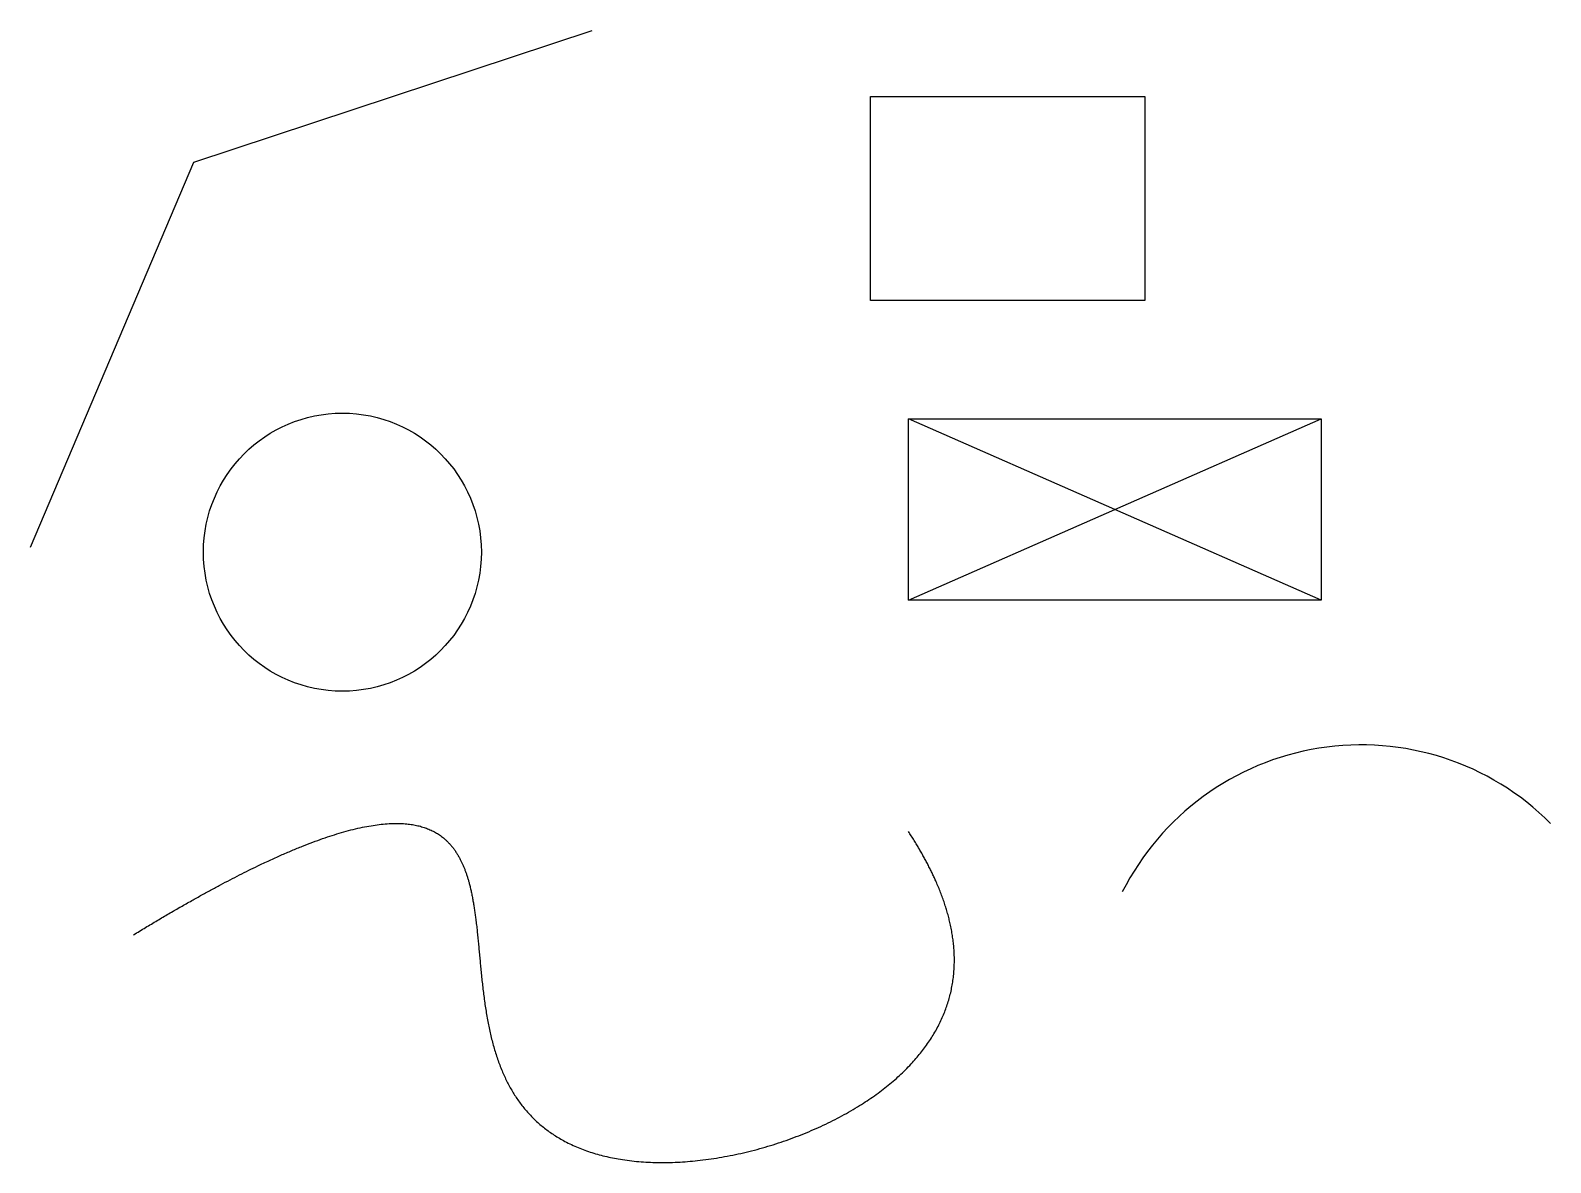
# Model space of a CAD drawing. Header units: millimetres. Extents: x -69 to 91, y -49 to 70.
import ezdxf

# ---------------------------------------------------------------- set-up
doc = ezdxf.new("R2010")
doc.units = ezdxf.units.MM
doc.layers.get('0').update_dxf_attribs({"linetype": 'CONTINUOUS'})

msp = doc.modelspace()

# ---------------------------------------------------------------- linework, layer by layer
for p, q in [((-51.91, 56.15), (-10, 70)), ((-69.12, 15.63), (-51.91, 56.15)), ((66.74, 10.06), (23.31, 29.13)), ((23.31, 10.06), (66.74, 29.13))]:
    msp.add_line(p, q)
for points in [[(19.33, 63.03), (48.2, 63.03), (48.2, 41.58), (19.33, 41.58)], [(66.74, 10.06), (23.31, 10.06), (23.31, 29.13), (66.74, 29.13)]]:
    msp.add_lwpolyline(points, close=True)
msp.add_circle((-36.28, 15.1), 14.63)
msp.add_arc((70.98, -33.37), 28.19, 45, 153.1942)
msp.add_open_spline([(-58.26, -25.16), (-55.8, -23.66), (-51.1, -20.89), (-44.72, -17.46), (-37.54, -14.35), (-30.81, -12.88), (-26.2, -13.75), (-23.5, -16.79), (-22.28, -21.62), (-21.83, -27.65), (-21.27, -34.08), (-19.73, -40.1), (-16.57, -44.97), (-11.48, -48.18), (-4.73, -49.52), (3.03, -49.06), (10.96, -47), (18.18, -43.62), (23.86, -39.22), (27.48, -34), (28.76, -28.09), (27.81, -22.87), (25.99, -18.69), (24.28, -15.78), (23.31, -14.3)], degree=5)

doc.saveas('drawing.dxf')
